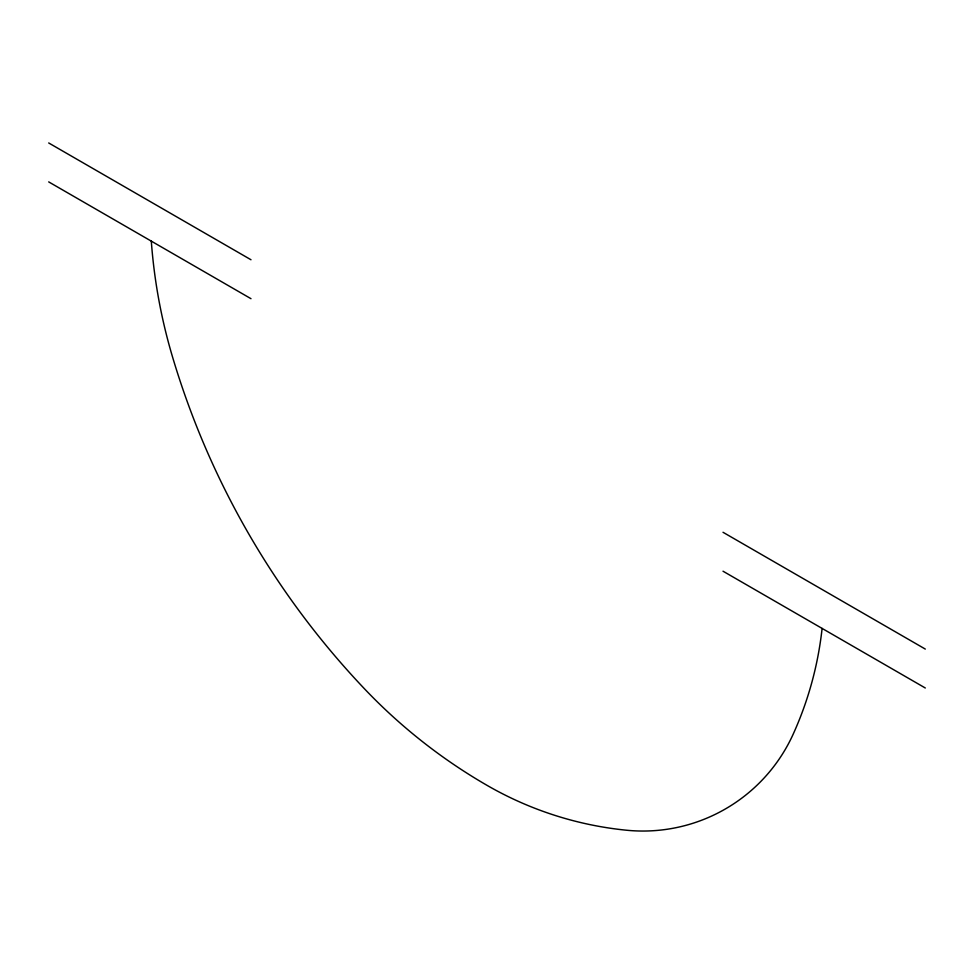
<?xml version="1.0" encoding="UTF-8"?>
<svg xmlns="http://www.w3.org/2000/svg" width="974" height="974" viewBox="0 0 974 974"><rect width="100%" height="100%" fill="white"/><g stroke="black" fill="none" stroke-linecap="round" stroke-linejoin="round"><path stroke-width="1.46" d="M48.7 142.959L250.988 259.754M723.012 532.279L925.3 649.074M48.7 181.895L250.988 298.689M723.012 571.202L925.3 687.997M151.299 241.126A544.856 544.856 0 0 0 172.422 356.569A823.14 823.14 0 0 0 363.874 688.168A544.856 544.856 0 0 0 487 785.324A347.901 347.901 0 0 0 626.659 830.238A164.971 164.971 0 0 0 793.226 734.067A347.901 347.901 0 0 0 822.105 628.413"/></g></svg>
